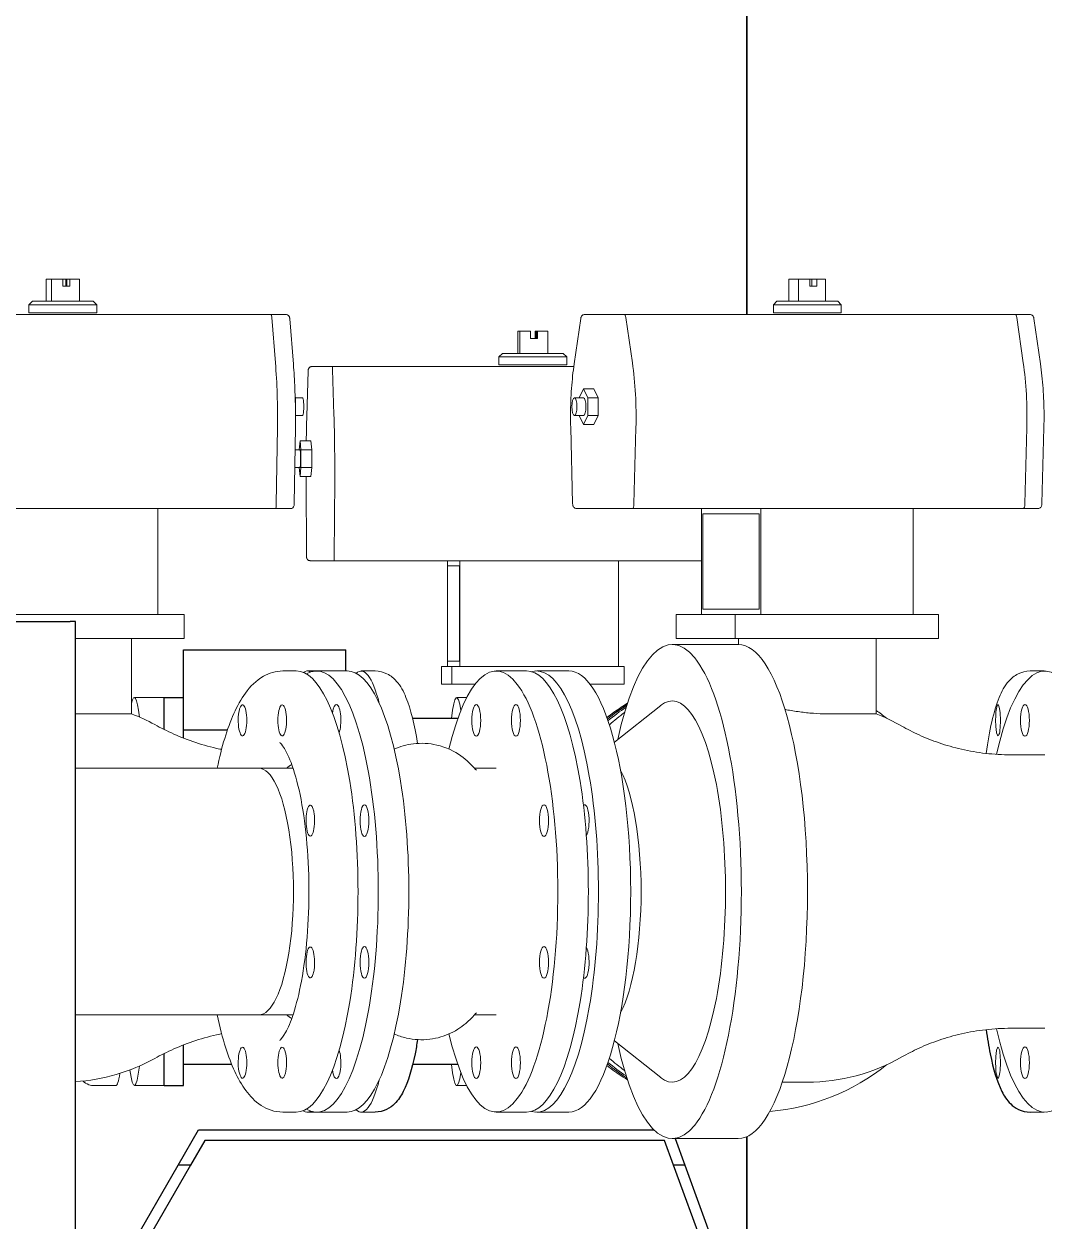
# Model space of a CAD drawing. Header units: millimetres. Extents: x 0 to 157650, y 0 to 89100.
# Drawn here: x 119001 to 120736, y 9935 to 11970 of the extents above; entities that cross this region are included whole.
import ezdxf

# ---------------------------------------------------------------- set-up
doc = ezdxf.new("R2010")
doc.units = ezdxf.units.MM
doc.header["$LTSCALE"] = 150
doc.layers.add('P_Biomass (BM)', color=150, linetype='Continuous', lineweight=18, true_color=0x007fff)
doc.layers.add('Visible', color=7, linetype='Continuous', lineweight=25)

msp = doc.modelspace()

# ---------------------------------------------------------------- linework, layer by layer
at = {"layer": 'P_Biomass (BM)'}
for p, q in [((119039.1, 11498.5), (119039.1, 11536)), ((119039.1, 11536), (119048.2, 11536)), ((119067.2, 11536), (119048.2, 11536)), ((119048.2, 11536), (119048.2, 11498.5)), ((119067.2, 11524), (119067.2, 11536)), ((119067.2, 11524), (119079.1, 11524)), ((119067.4, 11536), (119072.2, 11536)), ((119067.4, 11524), (119067.4, 11536)), ((119072.2, 11524), (119072.2, 11536)), ((119072.2, 11536), (119074.3, 11536)), ((119074.3, 11536), (119074.3, 11524)), ((119074.3, 11536), (119079.1, 11536)), ((119079.1, 11536), (119079.1, 11524)), ((119095.6, 11536), (119079.1, 11536)), ((119095.6, 11498.5), (119095.6, 11536)), ((120302.2, 11498.5), (120302.2, 11536)), ((120302.2, 11536), (120318.4, 11536)), ((120337.9, 11536), (120318.4, 11536)), ((120318.4, 11536), (120318.4, 11498.5)), ((120337.9, 11536), (120341, 11536)), ((120337.9, 11524), (120337.9, 11536)), ((120337.9, 11524), (120349.5, 11524)), ((120341, 11536), (120341, 11524)), ((120341, 11536), (120349.5, 11536)), ((120349.5, 11536), (120349.5, 11524)), ((120364.4, 11536), (120349.5, 11536)), ((120364.4, 11498.5), (120364.4, 11536)), ((119015.6, 11498.5), (119009.6, 11492.5)), ((119009.6, 11479), (119009.6, 11492.5)), ((119125.1, 11492.5), (119009.6, 11492.5)), ((119015.6, 11498.5), (119119.1, 11498.5)), ((119119.1, 11498.5), (119125.1, 11492.5)), ((119125.1, 11479), (119125.1, 11492.5)), ((120281.6, 11498.5), (120275.6, 11492.5)), ((120275.6, 11479), (120275.6, 11492.5)), ((120391.1, 11492.5), (120275.6, 11492.5)), ((120281.6, 11498.5), (120385.1, 11498.5)), ((120385.1, 11498.5), (120391.1, 11492.5)), ((120391.1, 11479), (120391.1, 11492.5)), ((119421.3, 11476), (118737.6, 11476)), ((119125.1, 11479), (119009.6, 11479)), ((119421.3, 11476), (119446.8, 11476)), ((119422.6, 11471.1), (119428.8, 11394)), ((119422.6, 11471.1), (119428.8, 11394)), ((119453.2, 11468.9), (119459.5, 11391.7)), ((119948, 11469.2), (119936.8, 11392.1)), ((119997.8, 11476), (119954.6, 11476)), ((120022.5, 11476), (119997.8, 11476)), ((120687.2, 11476), (120022.5, 11476)), ((120035.9, 11394), (120024.8, 11471.1)), ((120035.9, 11394), (120024.8, 11471.1)), ((120391.1, 11479), (120275.6, 11479)), ((120687.2, 11476), (120712, 11476)), ((120689.5, 11471.1), (120700.6, 11394)), ((120689.5, 11471.1), (120700.6, 11394)), ((120718.7, 11469.2), (120729.8, 11392.1)), ((119841, 11410), (119841, 11447.5)), ((119841, 11447.5), (119844.4, 11447.5)), ((119862.8, 11447.5), (119844.4, 11447.5)), ((119844.4, 11447.5), (119844.4, 11410)), ((119862.8, 11435.5), (119862.8, 11447.5)), ((119870.4, 11447.5), (119872.2, 11447.5)), ((119870.4, 11435.5), (119870.4, 11447.5)), ((119872.2, 11435.5), (119872.2, 11447.5)), ((119872.2, 11447.5), (119873, 11447.5)), ((119873, 11447.5), (119873, 11435.5)), ((119873, 11447.5), (119874.8, 11447.5)), ((119874.8, 11447.5), (119874.8, 11435.5)), ((119892.3, 11447.5), (119874.8, 11447.5)), ((119892.3, 11410), (119892.3, 11447.5)), ((119862.8, 11435.5), (119874.8, 11435.5)), ((119814.9, 11410), (119808.9, 11404)), ((119808.9, 11390.5), (119808.9, 11404)), ((119924.4, 11404), (119808.9, 11404)), ((119814.9, 11410), (119918.4, 11410)), ((119918.4, 11410), (119924.4, 11404)), ((119924.4, 11390.5), (119924.4, 11404)), ((119484.6, 11380.1), (119482.2, 11302.9)), ((119499.9, 11387.5), (119490.7, 11387.5)), ((119525.6, 11387.5), (119499.9, 11387.5)), ((119936.2, 11387.5), (119525.6, 11387.5)), ((119528.4, 11305.5), (119526.1, 11382.6)), ((119528.4, 11305.5), (119526.1, 11382.6)), ((119924.4, 11390.5), (119808.9, 11390.5)), ((119463.1, 11334.5), (119462.4, 11337)), ((119952.6, 11349.6), (119945.3, 11334.5)), ((119970.4, 11349.6), (119952.6, 11349.6)), ((119959.9, 11334.5), (119952.6, 11349.6)), ((119970.4, 11349.6), (119977.8, 11334.5)), ((119462.5, 11334.5), (119463.1, 11334.5)), ((119463.1, 11304.3), (119463.1, 11334.5)), ((119474.7, 11334.4), (119463.1, 11334.4)), ((119952.6, 11334.4), (119937.3, 11334.4)), ((119945.3, 11334.5), (119945.3, 11334.4)), ((119977.8, 11334.5), (119959.9, 11334.5)), ((119959.9, 11304.3), (119959.9, 11334.5)), ((119977.8, 11334.5), (119977.8, 11304.3)), ((119462.9, 11304.3), (119463.1, 11304.3)), ((119462.9, 11303.6), (119463.1, 11304.3)), ((119474.7, 11304.4), (119463.1, 11304.4)), ((119952.6, 11304.4), (119937.3, 11304.4)), ((119945.3, 11304.4), (119945.3, 11304.3)), ((119945.3, 11304.3), (119952.6, 11289.3)), ((119952.6, 11289.3), (119959.9, 11304.3)), ((119977.8, 11304.3), (119959.9, 11304.3)), ((119977.8, 11304.3), (119970.4, 11289.3)), ((119432.2, 11283.6), (119430.3, 11154.2)), ((119432.2, 11283.6), (119430.3, 11154.2)), ((119462.8, 11284.1), (119460.9, 11154.7)), ((119931, 11284), (119934.3, 11154.6)), ((119970.4, 11289.3), (119952.6, 11289.3)), ((120038.6, 11154.2), (120041.9, 11283.6)), ((120038.6, 11154.2), (120041.9, 11283.6)), ((120706.6, 11283.6), (120703.3, 11154.2)), ((120706.6, 11283.6), (120703.3, 11154.2)), ((120735.7, 11284), (120732.4, 11154.6)), ((119470.7, 11261.1), (119469.2, 11246)), ((119489.3, 11261.1), (119470.7, 11261.1)), ((119472.3, 11246), (119470.7, 11261.1)), ((119489.3, 11261.1), (119490.8, 11246)), ((119470.7, 11245.9), (119462.2, 11245.9)), ((119469.2, 11246), (119469.2, 11245.9)), ((119490.8, 11246), (119472.3, 11246)), ((119472.3, 11215.8), (119472.3, 11246)), ((119490.8, 11246), (119490.8, 11215.8)), ((119470.7, 11215.9), (119461.8, 11215.9)), ((119469.2, 11215.9), (119469.2, 11215.8)), ((119469.2, 11215.8), (119470.7, 11200.8)), ((119470.7, 11200.8), (119472.3, 11215.8)), ((119490.8, 11215.8), (119472.3, 11215.8)), ((119490.8, 11215.8), (119489.3, 11200.8)), ((119489.3, 11200.8), (119470.7, 11200.8)), ((119481, 11195.6), (119481.7, 11066.2)), ((119529, 11065.7), (119529.7, 11195.1)), ((119529, 11065.7), (119529.7, 11195.1)), ((119229, 11146), (118962.4, 11146)), ((119229, 11146), (119428.9, 11146)), ((119229, 11146), (119229, 10966)), ((119428.9, 11146), (119454.4, 11146)), ((119941.1, 11146), (120011.3, 11146)), ((120036.1, 11146), (120011.3, 11146)), ((120036.1, 11146), (120238.8, 11146)), ((120153.3, 11146), (120153.3, 10966)), ((120155.9, 10975), (120155.9, 11137)), ((120155.9, 11137), (120251.6, 11137)), ((120254.1, 11146), (120238.8, 11146)), ((120251.6, 11137), (120251.6, 10975)), ((120254.1, 11146), (120254.1, 10966)), ((120513.3, 11146), (120254.1, 11146)), ((120513.3, 11146), (120700.8, 11146)), ((120513.3, 11146), (120513.3, 10966)), ((120700.8, 11146), (120725.5, 11146)), ((119487.9, 11057.5), (119502.7, 11057.5)), ((119528.5, 11057.5), (119502.7, 11057.5)), ((119528.5, 11057.5), (119739.3, 11057.5)), ((119721.2, 11057.5), (119721.2, 10877.5)), ((119742.6, 11057.5), (119739.3, 11057.5)), ((119742.6, 11057.5), (119742.6, 10877.5)), ((120012.1, 11057.5), (119742.6, 11057.5)), ((120012.1, 11057.5), (120153.3, 11057.5)), ((120012.1, 11057.5), (120012.1, 10877.5)), ((119721.7, 10886.5), (119721.7, 11048.5)), ((119721.7, 11048.5), (119742, 11048.5)), ((119742, 11048.5), (119742, 10886.5)), ((120251.6, 10975), (120155.9, 10975)), ((119273.4, 10966), (118917.9, 10966)), ((119229, 10966), (118962.4, 10966)), ((119273.4, 10925.5), (119273.4, 10966)), ((120110.1, 10966), (120210.9, 10966)), ((120110.1, 10925.5), (120110.1, 10966)), ((120556.5, 10966), (120210.9, 10966)), ((120210.9, 10966), (120210.9, 10925.5)), ((120513.3, 10966), (120254.1, 10966)), ((120556.5, 10925.5), (120556.5, 10966)), ((119088.6, 10925.5), (119273.4, 10925.5)), ((119184.3, 10925.5), (119184.3, 10797.2)), ((120103.6, 10915), (120216, 10915)), ((120110.1, 10925.5), (120210.9, 10925.5)), ((120210.9, 10925.5), (120556.5, 10925.5)), ((120216.3, 10925.5), (120216.3, 10915)), ((120450.3, 10925.5), (120450.3, 10797.2)), ((119464.3, 10870), (119441.2, 10870)), ((119482.8, 10870), (119498.8, 10870)), ((119550.7, 10870), (119498.8, 10870)), ((119574.7, 10870), (119598.4, 10870)), ((119711.2, 10877.5), (119728.6, 10877.5)), ((119711.2, 10847.5), (119711.2, 10877.5)), ((119742, 10886.5), (119721.7, 10886.5)), ((119740.6, 10877.5), (119728.6, 10877.5)), ((119728.6, 10877.5), (119728.6, 10847.5)), ((119742.6, 10877.5), (119740.6, 10877.5)), ((120012.1, 10877.5), (119742.6, 10877.5)), ((119856, 10870), (119804.1, 10870)), ((119873.2, 10870), (119928, 10870)), ((120022.1, 10877.5), (120012.1, 10877.5)), ((120022.1, 10847.5), (120022.1, 10877.5)), ((120736, 10870), (120712.3, 10870)), ((119711.2, 10847.5), (119728.6, 10847.5)), ((119728.6, 10847.5), (119768.3, 10847.5)), ((119963.8, 10847.5), (120022.1, 10847.5)), ((119239.6, 10825), (119189.1, 10825)), ((119737.1, 10825), (119754.3, 10825)), ((120005.3, 10748.8), (120084, 10811.3)), ((119088.6, 10797.2), (119184.3, 10797.2)), ((120366.1, 10797.2), (120450.3, 10797.2)), ((120679.7, 10727.5), (120737.3, 10727.5)), ((119458.8, 10704.6), (119088.6, 10704.6)), ((119458.8, 10704.6), (119400.9, 10704.6)), ((119804.1, 10704.6), (119767.5, 10704.6)), ((119458.8, 10285.5), (119088.6, 10285.5)), ((119458.8, 10285.5), (119400.9, 10285.5)), ((119804.1, 10285.5), (119767.5, 10285.5)), ((120679.7, 10262.5), (120737.3, 10262.5)), ((120005.3, 10241.2), (120084, 10178.7)), ((119157.6, 10165), (119120.2, 10165)), ((119239.6, 10165), (119189.1, 10165)), ((119737.1, 10165), (119754.3, 10165)), ((120290.8, 10171), (120333.3, 10171)), ((119464.3, 10120), (119441.2, 10120)), ((119482.8, 10120), (119498.8, 10120)), ((119550.7, 10120), (119498.8, 10120)), ((119574.7, 10120), (119598.4, 10120)), ((119856, 10120), (119804.1, 10120)), ((119873.2, 10120), (119928, 10120)), ((120736, 10120), (120712.3, 10120)), ((120103.6, 10075), (120216, 10075))]:
    msp.add_line(p, q, dxfattribs=at)
for centre, start, end in [((119067.3, 10495), 61.1419, 68.8316), ((120333.3, 10495), 60.2331, 68.8316), ((119067.3, 10495), 273.7696, 298.8581), ((120333.3, 10495), 270, 299.7669)]:
    msp.add_arc(centre, 324, start, end, dxfattribs=at)
for centre, major_axis, ratio, start_param, end_param in [((119421.3, 11467), (0, 9), 0.157549, 5.187765, 6.283185), ((119421.3, 11467), (0, 9), 0.157549, 5.187765, 6.283185), ((120022.5, 11467), (0, 9), 0.27999, 5.187765, 6.283185), ((120022.5, 11467), (0, 9), 0.27999, 5.187765, 6.283185), ((120687.2, 11467), (0, 9), 0.27999, 5.187765, 6.283185), ((120687.2, 11467), (0, 9), 0.27999, 5.187765, 6.283185), ((119400.7, 11302), (0, -201), 0.157549, 1.479077, 2.046172), ((119400.7, 11302), (0, -201), 0.157549, 1.479077, 2.046172), ((119525.6, 11378.5), (0, 9), 0.05935, 5.187765, 6.283185), ((119525.6, 11378.5), (0, 9), 0.05935, 5.187765, 6.283185), ((119985.9, 11302), (0, 201), 0.27999, 4.62067, 5.187765), ((119985.9, 11302), (0, 201), 0.27999, 4.62067, 5.187765), ((120650.6, 11302), (0, -201), 0.27999, 1.479077, 2.046172), ((120650.6, 11302), (0, -201), 0.27999, 1.479077, 2.046172), ((119474.7, 11319.4), (0, -15), 0.157549, 0, 3.141593), ((119952.6, 11319.4), (0, 15), 0.27999, 3.141593, 6.283185), ((119517.8, 11213.5), (0, 201), 0.05935, 4.62067, 5.187765), ((119517.8, 11213.5), (0, 201), 0.05935, 4.62067, 5.187765), ((119470.7, 11230.9), (0, 15), 0.05935, 3.141593, 6.283185), ((119428.9, 11155), (0, -9), 0.157549, 0, 1.479077), ((119428.9, 11155), (0, -9), 0.157549, 0, 1.479077), ((120036.1, 11155), (0, -9), 0.27999, 0, 1.479077), ((120036.1, 11155), (0, -9), 0.27999, 0, 1.479077), ((120700.8, 11155), (0, -9), 0.27999, 0, 1.479077), ((120700.8, 11155), (0, -9), 0.27999, 0, 1.479077), ((119528.5, 11066.5), (0, -9), 0.05935, 0, 1.479077), ((119528.5, 11066.5), (0, -9), 0.05935, 0, 1.479077), ((120103.6, 10495), (0, 420), 0.27999, 2.233177, 7.191601), ((120216, 10495), (0, 420), 0.27999, 3.141593, 6.283185), ((119498.8, 10495), (0, -375), 0.27999, 6.117856, 9.590108), ((119804.1, 10495), (0, -375), 0.27999, 5.414231, 10.293732), ((120737.3, 10495), (0, 375), 0.27999, 2.242247, 7.182531), ((119464.3, 10495), (0, -375), 0.27999, 0, 3.141593), ((119482.8, 10495), (0, 375), 0.157549, 6.185302, 6.396332), ((119550.7, 10495), (0, -375), 0.27999, 0, 3.141593), ((119574.7, 10495), (0, 375), 0.157549, 5.7341, 6.42976), ((119856, 10495), (0, -375), 0.27999, 0, 3.141593), ((119873.2, 10495), (0, 375), 0.27999, 3.059211, 6.365567), ((119928, 10495), (0, 375), 0.27999, 3.141593, 6.283185), ((119189.1, 10495), (0, 330), 0.05935, 5.829554, 6.528829), ((119737.1, 10495), (0, 330), 0.05935, 5.914623, 6.754639), ((120103.6, 10495), (0, 324), 0.27999, 2.92289, 6.501888), ((119372.9, 10786), (0, 26.2), 0.27999, 0.826323, 6.24226), ((119440.4, 10786), (0, -26.2), 0.27999, 3.182518, 8.598455), ((119532.6, 10786), (0, 27), 0.27999, 3.802285, 7.368703), ((120224.3, 10495), (0, 375), 0.987511, 0.563488, 0.673179), ((120228.6, 10495), (0, 375), 0.987511, 0.580727, 0.684679), ((120657.7, 10786), (0, 26.2), 0.157549, 0.826323, 6.24226), ((120239, 10495), (0, 375), 0.987511, 0.62396, 0.713258), ((120239, 10495), (0, -375), 0.987511, 2.474897, 2.534157), ((119464.3, 10495), (0, 217.5), 0.27999, 0.125754, 0.271207), ((119400.9, 10495), (0, -209.5), 0.27999, 0, 3.141593), ((119985.6, 10495), (0, -232.5), 0.27999, 0.480862, 2.66073), ((119954.7, 10615.6), (0, 27), 0.27999, 3.517621, 6.565754), ((119488.2, 10615.6), (0, -26.2), 0.27999, 2.39712, 7.813057), ((119488.2, 10374.5), (0, -26.2), 0.27999, 1.611721, 7.027658), ((119954.7, 10374.5), (0, 27), 0.27999, 2.859024, 5.907157), ((119464.3, 10495), (0, -217.5), 0.27999, 6.011978, 6.157431), ((119372.9, 10204), (0, 26.2), 0.27999, 3.182518, 8.598455), ((119440.4, 10204), (0, -26.2), 0.27999, 0.826323, 6.24226), ((119532.6, 10204), (0, -27), 0.27999, 5.197668, 8.764086), ((120657.7, 10204), (0, 26.2), 0.157549, 3.182518, 8.598455), ((119189.1, 10495), (0, -330), 0.05935, 5.877901, 6.736817), ((119737.1, 10495), (0, -330), 0.05935, 5.811732, 6.651748), ((120224.3, 10495), (0, 375), 0.987511, 2.468414, 2.578105), ((120228.6, 10495), (0, 375), 0.987511, 2.456914, 2.560866), ((120239, 10495), (0, 375), 0.987511, 2.428335, 2.517633), ((120239, 10495), (0, -375), 0.987511, 0.082917, 0.666695), ((119157.6, 10495), (0, -330), 0.05935, 0, 0.35796), ((119574.7, 10495), (0, -375), 0.157549, 6.136611, 6.83227), ((119482.8, 10495), (0, -375), 0.157549, 6.170038, 6.381069)]:
    msp.add_ellipse(centre, major_axis=major_axis, ratio=ratio, start_param=start_param, end_param=end_param, dxfattribs=at)
for centre, major_axis in [((119937.3, 11319.4), (0, 15)), ((119770.4, 10786), (0, -27)), ((119837.9, 10786), (0, -27)), ((120703.5, 10786), (0, -27)), ((119580.3, 10615.6), (0, -27)), ((119885.6, 10615.6), (0, -27)), ((119580.3, 10374.5), (0, -27)), ((119885.6, 10374.5), (0, -27)), ((119770.4, 10204), (0, 27)), ((119837.9, 10204), (0, 27)), ((120703.5, 10204), (0, 27))]:
    msp.add_ellipse(centre, major_axis=major_axis, ratio=0.27999, dxfattribs=at)
for points, knots in [([(119446.8, 11476), (119447.5, 11476), (119448.1, 11475.9), (119449.3, 11475.5), (119449.8, 11475.3), (119450.8, 11474.6), (119451.1, 11474.2), (119451.8, 11473.4), (119452.1, 11473), (119452.5, 11472.2), (119452.6, 11471.8), (119452.9, 11471.1), (119452.9, 11470.8), (119453.1, 11470.2), (119453.1, 11469.9), (119453.2, 11469.4), (119453.2, 11469.1), (119453.2, 11468.9)], [4.712389, 4.712389, 4.712389, 4.712389, 4.762953, 4.762953, 4.818555, 4.818555, 4.890991, 4.890991, 4.99999, 4.99999, 5.176167, 5.176167, 5.395251, 5.395251, 5.614335, 5.614335, 5.80781, 5.80781, 5.80781, 5.80781]), ([(119954.6, 11476), (119954, 11476), (119953.3, 11475.9), (119952.1, 11475.5), (119951.5, 11475.2), (119950.5, 11474.5), (119950.1, 11474.1), (119949.4, 11473.2), (119949.1, 11472.8), (119948.7, 11471.9), (119948.5, 11471.5), (119948.3, 11470.7), (119948.2, 11470.3), (119948, 11469.7), (119948, 11469.5), (119948, 11469.2)], [1.570796, 1.570796, 1.570796, 1.570796, 1.661139, 1.661139, 1.760009, 1.760009, 1.886823, 1.886823, 2.073361, 2.073361, 2.292445, 2.292445, 2.511529, 2.511529, 2.666217, 2.666217, 2.666217, 2.666217]), ([(120712, 11476), (120712.7, 11476), (120713.4, 11475.9), (120714.6, 11475.5), (120715.1, 11475.2), (120716.1, 11474.5), (120716.5, 11474.1), (120717.3, 11473.2), (120717.6, 11472.8), (120718, 11471.9), (120718.2, 11471.5), (120718.4, 11470.7), (120718.5, 11470.3), (120718.6, 11469.7), (120718.7, 11469.5), (120718.7, 11469.2)], [4.712389, 4.712389, 4.712389, 4.712389, 4.802732, 4.802732, 4.901601, 4.901601, 5.028415, 5.028415, 5.214954, 5.214954, 5.434038, 5.434038, 5.653122, 5.653122, 5.80781, 5.80781, 5.80781, 5.80781]), ([(119459.5, 11391.7), (119460, 11385.1), (119460.5, 11378.4), (119461.3, 11364.5), (119461.6, 11357.4), (119462.2, 11343), (119462.4, 11335.8), (119462.8, 11321.1), (119462.9, 11313.7), (119462.9, 11298.9), (119462.9, 11291.4), (119462.8, 11284.1)], [5.8078097, 5.8078097, 5.8078097, 5.8078097, 5.9212287, 5.9212287, 6.0346476, 6.0346476, 6.1480665, 6.1480665, 6.2614854, 6.2614854, 6.3749043, 6.3749043, 6.3749043, 6.3749043]), ([(119490.7, 11387.5), (119490.1, 11387.5), (119489.4, 11387.4), (119488.3, 11387), (119487.8, 11386.8), (119486.8, 11386.1), (119486.5, 11385.8), (119485.8, 11385), (119485.6, 11384.6), (119485.1, 11383.8), (119485, 11383.5), (119484.8, 11382.9), (119484.8, 11382.7), (119484.7, 11382.2), (119484.7, 11382), (119484.7, 11381.7), (119484.6, 11381.5), (119484.6, 11381), (119484.6, 11380.8), (119484.6, 11380.4), (119484.6, 11380.3), (119484.6, 11380.1)], [1.570796, 1.570796, 1.570796, 1.570796, 1.589797, 1.589797, 1.610735, 1.610735, 1.638273, 1.638273, 1.68131, 1.68131, 1.75873, 1.75873, 1.874671, 1.874671, 2.045619, 2.045619, 2.264703, 2.264703, 2.483787, 2.483787, 2.666217, 2.666217, 2.666217, 2.666217]), ([(119936.8, 11392.1), (119935.9, 11385.5), (119935, 11378.7), (119933.6, 11364.7), (119932.9, 11357.6), (119931.9, 11343.2), (119931.5, 11335.9), (119931, 11321.1), (119930.8, 11313.7), (119930.7, 11298.9), (119930.8, 11291.4), (119931, 11284)], [2.6662171, 2.6662171, 2.6662171, 2.6662171, 2.779636, 2.779636, 2.8930549, 2.8930549, 3.0064738, 3.0064738, 3.1198927, 3.1198927, 3.2333116, 3.2333116, 3.2333116, 3.2333116]), ([(120729.8, 11392.1), (120730.8, 11385.5), (120731.6, 11378.7), (120733.1, 11364.7), (120733.7, 11357.6), (120734.7, 11343.2), (120735.1, 11335.9), (120735.7, 11321.1), (120735.9, 11313.7), (120736, 11298.9), (120735.9, 11291.4), (120735.7, 11284)], [5.8078097, 5.8078097, 5.8078097, 5.8078097, 5.9212287, 5.9212287, 6.0346476, 6.0346476, 6.1480665, 6.1480665, 6.2614854, 6.2614854, 6.3749043, 6.3749043, 6.3749043, 6.3749043]), ([(119482.2, 11302.9), (119482, 11296.4), (119481.8, 11289.6), (119481.5, 11275.8), (119481.4, 11268.7), (119481.3, 11261.4), (119481.3, 11261.2), (119481.3, 11261.1)], [2.6662171, 2.6662171, 2.6662171, 2.6662171, 2.779636, 2.779636, 2.8930549, 2.8930549, 2.8958003, 2.8958003, 2.8958003, 2.8958003]), ([(119460.9, 11154.7), (119460.9, 11154.3), (119460.9, 11153.9), (119460.8, 11153.1), (119460.8, 11152.7), (119460.7, 11152), (119460.6, 11151.6), (119460.4, 11150.7), (119460.3, 11150.2), (119459.7, 11149.1), (119459.6, 11148.8), (119459.1, 11148.2), (119458.9, 11147.9), (119458.3, 11147.4), (119458, 11147.2), (119457.1, 11146.6), (119456.4, 11146.3), (119455.2, 11146.1), (119454.8, 11146), (119454.4, 11146)], [0.091719, 0.091719, 0.091719, 0.091719, 0.387534, 0.387534, 0.68335, 0.68335, 0.979165, 0.979165, 1.274981, 1.274981, 1.365709, 1.365709, 1.428129, 1.428129, 1.472733, 1.472733, 1.54202, 1.54202, 1.570796, 1.570796, 1.570796, 1.570796]), ([(119934.3, 11154.6), (119934.3, 11154.1), (119934.3, 11153.7), (119934.4, 11152.7), (119934.5, 11152.3), (119934.7, 11151.3), (119934.9, 11150.8), (119935.4, 11149.6), (119935.7, 11149), (119936.7, 11147.8), (119937, 11147.6), (119937.9, 11146.9), (119938.6, 11146.5), (119940, 11146.1), (119940.6, 11146), (119941.1, 11146)], [3.233312, 3.233312, 3.233312, 3.233312, 3.529127, 3.529127, 3.824943, 3.824943, 4.120758, 4.120758, 4.416574, 4.416574, 4.504287, 4.504287, 4.638434, 4.638434, 4.712389, 4.712389, 4.712389, 4.712389]), ([(120732.4, 11154.6), (120732.4, 11154.1), (120732.3, 11153.7), (120732.2, 11152.7), (120732.1, 11152.3), (120731.9, 11151.3), (120731.8, 11150.8), (120731.3, 11149.6), (120731, 11149), (120730, 11147.8), (120729.7, 11147.6), (120728.8, 11146.9), (120728, 11146.5), (120726.6, 11146.1), (120726.1, 11146), (120725.5, 11146)], [0.091719, 0.091719, 0.091719, 0.091719, 0.387534, 0.387534, 0.68335, 0.68335, 0.979165, 0.979165, 1.274981, 1.274981, 1.362694, 1.362694, 1.496841, 1.496841, 1.570796, 1.570796, 1.570796, 1.570796]), ([(119481.7, 11066.2), (119481.7, 11065.9), (119481.7, 11065.6), (119481.7, 11064.9), (119481.7, 11064.6), (119481.7, 11064), (119481.8, 11063.8), (119481.8, 11063.2), (119481.8, 11063), (119481.9, 11062.4), (119482, 11062.2), (119482.1, 11061.7), (119482.1, 11061.3), (119483, 11060), (119483.2, 11059.7), (119483.8, 11059.1), (119484.1, 11058.8), (119484.9, 11058.2), (119485.7, 11057.9), (119487, 11057.6), (119487.4, 11057.5), (119487.9, 11057.5)], [3.233312, 3.233312, 3.233312, 3.233312, 3.529127, 3.529127, 3.824943, 3.824943, 4.120758, 4.120758, 4.416574, 4.416574, 4.498567, 4.498567, 4.621213, 4.621213, 4.651872, 4.651872, 4.671092, 4.671092, 4.699218, 4.699218, 4.712389, 4.712389, 4.712389, 4.712389]), ([(119441.2, 10870), (119429.5, 10870), (119418, 10866.5), (119395.8, 10853.8), (119386.1, 10843.7), (119363.1, 10811.9), (119352, 10786.1), (119337.8, 10739.6), (119333.6, 10722.6), (119329.8, 10704.6)], [0.7853982, 0.7853982, 0.7853982, 0.7853982, 0.9436681, 0.9436681, 1.1550722, 1.1550722, 1.528153, 1.528153, 1.7170528, 1.7170528, 1.7170528, 1.7170528]), ([(119598.4, 10870), (119605.7, 10870), (119612.9, 10868), (119625.5, 10861.7), (119630.5, 10857.3), (119642.3, 10844.2), (119646.7, 10835.2), (119659.2, 10804.7), (119665.3, 10778.9), (119670.6, 10746.8)], [3.9269908, 3.9269908, 3.9269908, 3.9269908, 4.0052597, 4.0052597, 4.1007755, 4.1007755, 4.2933589, 4.2933589, 4.6862082, 4.6862082, 4.6862082, 4.6862082]), ([(120712.3, 10870), (120704.9, 10870), (120697.7, 10868), (120685.1, 10861.7), (120680.1, 10857.3), (120668.4, 10844.2), (120664, 10835.2), (120650, 10801.2), (120643.1, 10769.7), (120637.4, 10729.9)], [3.1415927, 3.1415927, 3.1415927, 3.1415927, 3.2198615, 3.2198615, 3.3153773, 3.3153773, 3.5079607, 3.5079607, 3.9679737, 3.9679737, 3.9679737, 3.9679737]), ([(119367.5, 10803.8), (119367.5, 10803.9), (119367.6, 10803.9), (119368.1, 10806.1), (119368.8, 10807.9), (119370.3, 10810.5), (119371, 10811.4), (119372.2, 10812.2), (119372.7, 10812.3), (119373.2, 10812.3)], [-2.3553852, -2.3553852, -2.3553852, -2.3553852, -2.3488819, -2.3488819, -2.0438878, -2.0438878, -1.7543331, -1.7543331, -1.56067, -1.56067, -1.56067, -1.56067]), ([(119440.1, 10812.3), (119440.2, 10812.3), (119440.2, 10812.3), (119441, 10812.4), (119441.9, 10812), (119443.4, 10810.3), (119444.1, 10809.1), (119445.1, 10806.4), (119445.5, 10805.2), (119445.8, 10803.8)], [-2.3553859, -2.3553859, -2.3553859, -2.3553859, -2.3490312, -2.3490312, -2.0439715, -2.0439715, -1.7543596, -1.7543596, -1.56067, -1.56067, -1.56067, -1.56067]), ([(120654.7, 10803.8), (120654.7, 10803.9), (120654.7, 10803.9), (120655, 10806.1), (120655.4, 10807.9), (120656.3, 10810.5), (120656.7, 10811.4), (120657.3, 10812.2), (120657.6, 10812.3), (120657.9, 10812.3)], [-2.3553859, -2.3553859, -2.3553859, -2.3553859, -2.3490312, -2.3490312, -2.0439715, -2.0439715, -1.7543596, -1.7543596, -1.56067, -1.56067, -1.56067, -1.56067]), ([(120366.1, 10797.2), (120359, 10797.2), (120351.4, 10797.4), (120336, 10798.6), (120328.2, 10799.4), (120312.7, 10801.5), (120305, 10802.8), (120297, 10804.3), (120296.2, 10804.4), (120295.4, 10804.6)], [-11.869661, -11.869661, -11.869661, -11.869661, -11.127565, -11.127565, -10.38547, -10.38547, -9.643374, -9.643374, -9.565956, -9.565956, -9.565956, -9.565956]), ([(119337.3, 10736.5), (119336.3, 10736.8), (119335.2, 10737), (119320, 10740.3), (119306.3, 10744.1), (119280.3, 10752.7), (119267.9, 10757.5), (119244.7, 10767.8), (119233.8, 10773.2), (119223.7, 10778.8)], [4.74576056, 4.74576056, 4.74576056, 4.74576056, 4.74703083, 4.74703083, 4.76435176, 4.76435176, 4.78167269, 4.78167269, 4.79899362, 4.79899362, 4.79899362, 4.79899362]), ([(120679.7, 10727.5), (120665.3, 10727.5), (120650.9, 10728.3), (120622.7, 10731.5), (120608.9, 10733.9), (120582.3, 10739.9), (120569.6, 10743.6), (120545.5, 10751.8), (120534.2, 10756.4), (120513, 10766), (120503.2, 10771.1), (120494.2, 10776.3)], [4.712389, 4.712389, 4.712389, 4.712389, 4.7441468, 4.7441468, 4.7759046, 4.7759046, 4.8076624, 4.8076624, 4.8394202, 4.8394202, 4.871178, 4.871178, 4.871178, 4.871178]), ([(119436.1, 10241.9), (119436.1, 10241.9), (119436.5, 10242.1), (119439, 10244.5), (119442.4, 10248.7), (119450.3, 10262.9), (119455, 10273.8), (119464.5, 10302.8), (119469.2, 10321.7), (119477.3, 10365.5), (119480.6, 10390.8), (119485, 10444.6), (119486.1, 10473.2), (119485.7, 10530.3), (119484.2, 10558.9), (119479, 10612.5), (119475.3, 10637.7), (119466.2, 10681.2), (119460.9, 10699.8), (119450.3, 10727.6), (119444.9, 10737.5), (119438.1, 10746.7), (119436.1, 10748.2), (119436.1, 10748.2)], [4.104081, 4.104081, 4.104081, 4.104081, 4.189217, 4.189217, 4.391806, 4.391806, 4.63409, 4.63409, 4.91416, 4.91416, 5.213992, 5.213992, 5.521737, 5.521737, 5.83136, 5.83136, 6.138321, 6.138321, 6.435477, 6.435477, 6.706569, 6.706569, 6.891493, 6.891493, 6.891493, 6.891493]), ([(119769.2, 10702.5), (119762.9, 10710.1), (119755, 10718.1), (119733.5, 10733.2), (119719.6, 10740.3), (119690.6, 10747), (119676.6, 10747.8), (119651.6, 10744.7), (119640.5, 10741.4), (119630.9, 10737.1)], [5.1738775, 5.1738775, 5.1738775, 5.1738775, 5.3034414, 5.3034414, 5.4330052, 5.4330052, 5.5324895, 5.5324895, 5.6211475, 5.6211475, 5.6211475, 5.6211475]), ([(119769, 10702.8), (119769.1, 10702.7), (119769.5, 10702.4), (119770.3, 10701.8), (119770.6, 10701.6), (119770.9, 10701.4)], [5.24672811, 5.24672811, 5.24672811, 5.24672811, 5.30344137, 5.30344137, 5.32394644, 5.32394644, 5.32394644, 5.32394644]), ([(119493.2, 10634.9), (119493.2, 10634.8), (119493.2, 10634.8), (119493.8, 10632.7), (119494.3, 10630.4), (119495.1, 10625.4), (119495.3, 10622.7), (119495.5, 10618.2), (119495.5, 10616.3), (119495.5, 10614.5)], [-2.3553852, -2.3553852, -2.3553852, -2.3553852, -2.3488819, -2.3488819, -2.0438878, -2.0438878, -1.7543331, -1.7543331, -1.56067, -1.56067, -1.56067, -1.56067]), ([(119495.5, 10375.5), (119495.5, 10375.5), (119495.5, 10375.4), (119495.5, 10372.4), (119495.5, 10369.5), (119495, 10364.1), (119494.7, 10361.6), (119493.9, 10357.8), (119493.5, 10356.4), (119493.2, 10355.2)], [-2.3553859, -2.3553859, -2.3553859, -2.3553859, -2.3490312, -2.3490312, -2.0439715, -2.0439715, -1.7543596, -1.7543596, -1.56067, -1.56067, -1.56067, -1.56067]), ([(119329.8, 10285.5), (119334.1, 10265.1), (119338.9, 10246.2), (119353.7, 10200.1), (119364.4, 10176.1), (119385.7, 10147), (119394, 10138.3), (119414.7, 10124.7), (119427.7, 10120), (119441.2, 10120)], [2.9953362, 2.9953362, 2.9953362, 2.9953362, 3.2083247, 3.2083247, 3.5632996, 3.5632996, 3.7451452, 3.7451452, 3.9269908, 3.9269908, 3.9269908, 3.9269908]), ([(119630.9, 10252.9), (119637.2, 10250.1), (119644.2, 10247.7), (119664.3, 10243), (119678.2, 10242.2), (119704.2, 10245.5), (119716.2, 10249.2), (119738.3, 10259.6), (119747.8, 10266.5), (119760.8, 10278.1), (119765.3, 10282.9), (119769.2, 10287.5)], [2.2328341, 2.2328341, 2.2328341, 2.2328341, 2.2914126, 2.2914126, 2.3908969, 2.3908969, 2.48721, 2.48721, 2.6001208, 2.6001208, 2.6801041, 2.6801041, 2.6801041, 2.6801041]), ([(119770.9, 10288.6), (119770.6, 10288.4), (119770.3, 10288.3), (119769.5, 10287.7), (119769.1, 10287.4), (119769, 10287.2)], [2.53003519, 2.53003519, 2.53003519, 2.53003519, 2.55054026, 2.55054026, 2.60725352, 2.60725352, 2.60725352, 2.60725352]), ([(120494.2, 10213.8), (120503.2, 10218.9), (120513, 10224), (120534.2, 10233.7), (120545.5, 10238.2), (120569.6, 10246.4), (120582.3, 10250.1), (120608.9, 10256.1), (120622.7, 10258.5), (120650.9, 10261.7), (120665.3, 10262.5), (120679.7, 10262.5)], [1.4120073, 1.4120073, 1.4120073, 1.4120073, 1.4437651, 1.4437651, 1.4755229, 1.4755229, 1.5072807, 1.5072807, 1.5390385, 1.5390385, 1.5707963, 1.5707963, 1.5707963, 1.5707963]), ([(119223.7, 10211.3), (119233.8, 10216.8), (119244.7, 10222.3), (119267.9, 10232.5), (119280.3, 10237.3), (119306.3, 10245.9), (119320, 10249.7), (119335.2, 10253), (119336.3, 10253.3), (119337.3, 10253.5)], [1.48419169, 1.48419169, 1.48419169, 1.48419169, 1.50151262, 1.50151262, 1.51883355, 1.51883355, 1.53615447, 1.53615447, 1.53742475, 1.53742475, 1.53742475, 1.53742475]), ([(120027.5, 10174.8), (120017.9, 10180.8), (120008.4, 10187.2), (119997, 10195.8), (119994.8, 10197.5), (119992.5, 10199.3)], [3.6884874, 3.6884874, 3.6884874, 3.6884874, 3.7802601, 3.7802601, 3.8033093, 3.8033093, 3.8033093, 3.8033093]), ([(119373.2, 10177.8), (119373.2, 10177.8), (119373.2, 10177.8), (119372.4, 10177.7), (119371.6, 10178), (119370.1, 10179.7), (119369.4, 10181), (119368.3, 10183.6), (119367.9, 10184.9), (119367.5, 10186.2)], [-2.3553859, -2.3553859, -2.3553859, -2.3553859, -2.3490312, -2.3490312, -2.0439715, -2.0439715, -1.7543596, -1.7543596, -1.56067, -1.56067, -1.56067, -1.56067]), ([(119445.8, 10186.2), (119445.8, 10186.2), (119445.8, 10186.1), (119445.3, 10183.9), (119444.6, 10182.2), (119443.3, 10179.5), (119442.5, 10178.6), (119441.2, 10177.8), (119440.7, 10177.7), (119440.1, 10177.8)], [-2.3553852, -2.3553852, -2.3553852, -2.3553852, -2.3488819, -2.3488819, -2.0438878, -2.0438878, -1.7543331, -1.7543331, -1.56067, -1.56067, -1.56067, -1.56067]), ([(120657.9, 10177.8), (120657.9, 10177.8), (120657.9, 10177.8), (120657.4, 10177.7), (120657, 10178), (120656.2, 10179.7), (120655.8, 10181), (120655.1, 10183.6), (120654.9, 10184.9), (120654.7, 10186.2)], [-2.3553852, -2.3553852, -2.3553852, -2.3553852, -2.3488819, -2.3488819, -2.0438878, -2.0438878, -1.7543331, -1.7543331, -1.56067, -1.56067, -1.56067, -1.56067]), ([(119101.9, 10172.9), (119102, 10172.8), (119102, 10172.7), (119104.2, 10170.6), (119107.2, 10168.1), (119114.3, 10165.6), (119117.2, 10165), (119120.2, 10165)], [3.08056137, 3.08056137, 3.08056137, 3.08056137, 3.08204237, 3.08204237, 3.12037703, 3.12037703, 3.14159265, 3.14159265, 3.14159265, 3.14159265])]:
    msp.add_open_spline(points, degree=3, knots=knots, dxfattribs=at)
msp.add_open_spline([(119480.9, 11200.8), (119481, 11199.1), (119481, 11197.3), (119481, 11195.6)], degree=3, dxfattribs=at)
at = {"layer": 'Visible', "color": 9, "true_color": 0xc0c0c0}
for p, q in [((120230.4, 11476), (120230.4, 15430)), ((120230.4, 15430), (120230.4, 11476)), ((119272.6, 10906), (119548.6, 10906)), ((119272.6, 10794.8), (119272.6, 10906)), ((119548.6, 10870), (119548.6, 10906)), ((119239.6, 10770.5), (119239.6, 10825)), ((119239.6, 10825), (119272.6, 10825)), ((119272.6, 10755.9), (119272.6, 10794.8)), ((119739, 10789), (119662.1, 10789)), ((119347.2, 10769.3), (119272.6, 10769.3)), ((119239.6, 10165), (119239.6, 10219.6)), ((119272.6, 10165), (119272.6, 10234.1)), ((119354.6, 10201), (119272.6, 10201)), ((119739, 10201), (119662.1, 10201)), ((119239.6, 10165), (119272.6, 10165)), ((119263.7, 10030), (119298.3, 10090)), ((119298.3, 10090), (120072.5, 10090)), ((120108.8, 10075), (120125.1, 10030)), ((120230.4, 9740.9), (120230.4, 10078.2)), ((120230.4, 10078.2), (120230.4, 9740.9)), ((119308.7, 10072), (119284.5, 10030)), ((120090.7, 10072), (119308.7, 10072)), ((120106, 10030), (120090.7, 10072)), ((119116.5, 9775), (119263.7, 10030)), ((119284.5, 10030), (119137.2, 9775)), ((119284.5, 10030), (119263.7, 10030)), ((120198.8, 9775), (120106, 10030)), ((120125.1, 10030), (120106, 10030)), ((120125.1, 10030), (120217.9, 9775))]:
    msp.add_line(p, q, dxfattribs=at)
at = {"layer": 'Visible'}
for p, q in [((118980.6, 10954), (119080, 10954)), ((119088.6, 10954), (119080, 10954)), ((119088.6, 9154), (119088.6, 10954))]:
    msp.add_line(p, q, dxfattribs=at)
for points, knots in [([(119992.5, 10790.7), (120000.4, 10797), (120008.6, 10802.9), (120020.4, 10810.7), (120024, 10813), (120027.5, 10815.2)], [5.6214686, 5.6214686, 5.6214686, 5.6214686, 5.702381, 5.702381, 5.7362905, 5.7362905, 5.7362905, 5.7362905]), ([(120637.4, 10260.2), (120639.5, 10245.5), (120641.8, 10231.8), (120649.7, 10193.1), (120655.5, 10172.4), (120668, 10147.7), (120672.2, 10140.8), (120682.7, 10130.6), (120687.1, 10127.2), (120698.2, 10121.9), (120705.2, 10120), (120712.3, 10120)], [5.4568043, 5.4568043, 5.4568043, 5.4568043, 5.6267443, 5.6267443, 5.9812181, 5.9812181, 6.1322017, 6.1322017, 6.2076935, 6.2076935, 6.2831853, 6.2831853, 6.2831853, 6.2831853]), ([(119670.6, 10243.2), (119669.2, 10234.8), (119667.8, 10226.8), (119660.9, 10193.1), (119655.1, 10172.4), (119642.6, 10147.7), (119638.4, 10140.8), (119627.9, 10130.6), (119623.5, 10127.2), (119612.4, 10121.9), (119605.4, 10120), (119598.4, 10120)], [6.3093661, 6.3093661, 6.3093661, 6.3093661, 6.4121425, 6.4121425, 6.7666163, 6.7666163, 6.9175999, 6.9175999, 6.9930917, 6.9930917, 7.0685835, 7.0685835, 7.0685835, 7.0685835])]:
    msp.add_open_spline(points, degree=3, knots=knots, dxfattribs=at)

doc.saveas('drawing.dxf')
